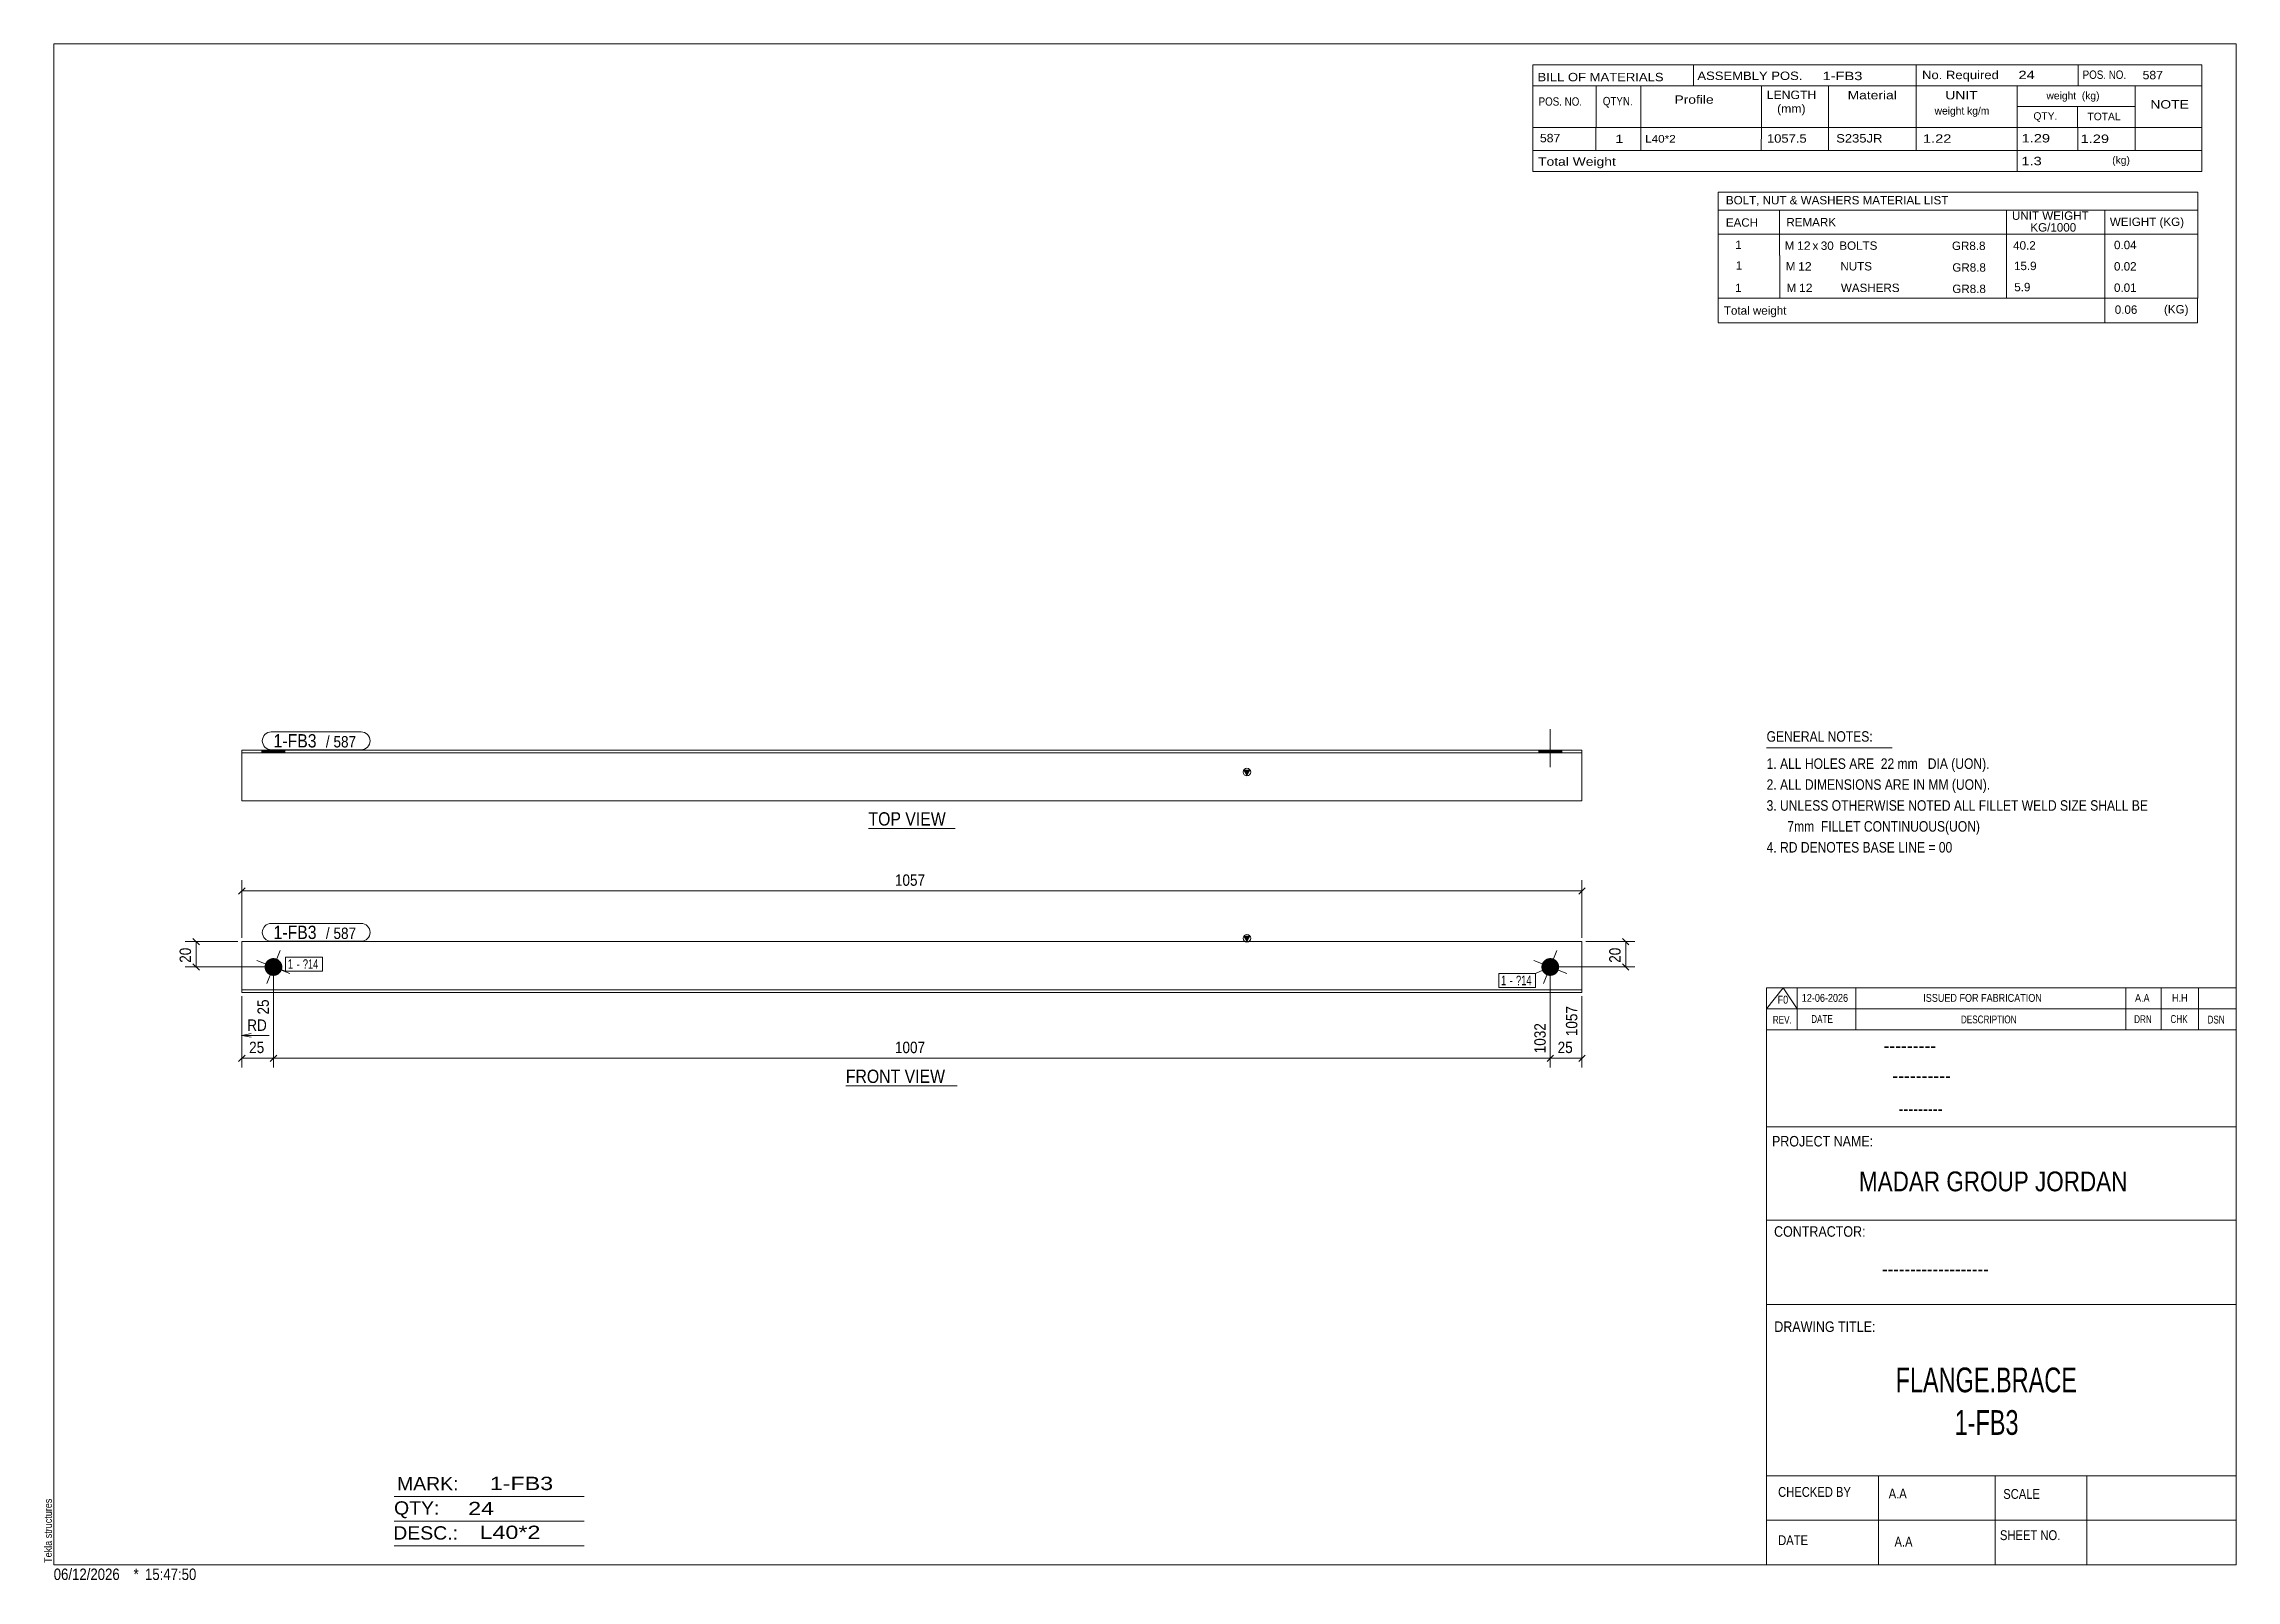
# Model space of a CAD drawing. Header units: millimetres. Extents: x 2 to 579, y 1 to 405.
import ezdxf

# ---------------------------------------------------------------- set-up
doc = ezdxf.new("R2010")
doc.units = ezdxf.units.MM
doc.linetypes.add('XKITLINE00', pattern=[0])
for name, color, linetype, lineweight in [('Bolt', 3, 'Continuous', 0), ('BoltMark', 7, 'Continuous', 0), ('Dimensions', 7, 'Continuous', 0), ('DrawingSheet', 5, 'Continuous', 0), ('OtherObjectType', 7, 'Continuous', 0), ('Part', 2, 'Continuous', 0), ('PartMark', 7, 'Continuous', 0)]:
    doc.layers.add(name, color=color, linetype=linetype, lineweight=lineweight)
doc.styles.add('@ARIAL_UNICODE_MS_BOLD', font='ARIAL.TTF')
doc.styles.add('ARIAL', font='ARIAL.TTF')
doc.styles.add('ARIAL_NARROW', font='ARIALN.TTF')
doc.styles.add('COMIC_SANS_MS_BOLD', font='COMICBD.TTF')
doc.styles.add('SWIS721_EX_BT', font='ARIAL.TTF')
doc.styles.add('SWISSE', font='ARIAL.TTF')

# ---------------------------------------------------------------- blocks, each defined once
blk = doc.blocks.new('*A1')
at = {"layer": 'Bolt'}
blk.add_hatch(color=3, dxfattribs=at).paths.add_polyline_path([(397.68, 160.07), (397.63, 160.1), (397.58, 160.12), (397.52, 160.15), (397.47, 160.17), (397.42, 160.2), (397.38, 160.23), (397.33, 160.26), (397.28, 160.29), (397.23, 160.33), (397.19, 160.36), (397.14, 160.4), (397.1, 160.43), (397.05, 160.47), (397.01, 160.51), (396.97, 160.55), (396.93, 160.59), (396.89, 160.63), (396.85, 160.67), (396.81, 160.72), (396.78, 160.76), (396.74, 160.81), (396.71, 160.85), (396.68, 160.9), (396.64, 160.95), (396.61, 160.99), (396.58, 161.04), (396.56, 161.09), (396.53, 161.14), (396.5, 161.2), (396.48, 161.25), (396.46, 161.3), (396.43, 161.35), (396.41, 161.41), (396.39, 161.46), (396.38, 161.51), (396.36, 161.57), (396.34, 161.62), (396.33, 161.68), (396.32, 161.74), (396.31, 161.79), (396.3, 161.85), (396.29, 161.9), (396.28, 161.96), (396.28, 162.02), (396.27, 162.08), (396.27, 162.13), (396.27, 162.19), (396.27, 162.25), (396.27, 162.3), (396.27, 162.36), (396.28, 162.42), (396.28, 162.48), (396.29, 162.53), (396.3, 162.59), (396.31, 162.65), (396.32, 162.7), (396.33, 162.76), (396.35, 162.81), (396.36, 162.87), (396.38, 162.92), (396.4, 162.98), (396.42, 163.03), (396.44, 163.09), (396.46, 163.14), (396.48, 163.19), (396.51, 163.24), (396.53, 163.29), (396.56, 163.34), (396.59, 163.39), (396.62, 163.44), (396.65, 163.49), (396.68, 163.54), (396.71, 163.59), (396.75, 163.63), (396.78, 163.68), (396.82, 163.72), (396.85, 163.76), (396.89, 163.81), (396.93, 163.85), (396.97, 163.89), (397.01, 163.93), (397.06, 163.97), (397.1, 164), (397.15, 164.04), (397.19, 164.07), (397.24, 164.11), (397.28, 164.14), (397.33, 164.17), (397.38, 164.2), (397.43, 164.23), (397.48, 164.26), (397.53, 164.29), (397.58, 164.31), (397.63, 164.34), (397.68, 164.36), (397.74, 164.38), (397.79, 164.4), (397.84, 164.42), (397.9, 164.44), (397.95, 164.46), (398.01, 164.47), (398.06, 164.49), (398.12, 164.5), (398.18, 164.51), (398.23, 164.52), (398.29, 164.53), (398.35, 164.54), (398.4, 164.54), (398.46, 164.55), (398.52, 164.55), (398.58, 164.55), (398.63, 164.55), (398.69, 164.55), (398.75, 164.55), (398.8, 164.54), (398.86, 164.54), (398.92, 164.53), (398.97, 164.52), (399.03, 164.51), (399.09, 164.5), (399.14, 164.49), (399.2, 164.47), (399.25, 164.46), (399.31, 164.44), (399.36, 164.42), (399.42, 164.4), (399.47, 164.38), (399.52, 164.36), (399.58, 164.34), (399.63, 164.31), (399.68, 164.29), (399.73, 164.26), (399.78, 164.23), (399.83, 164.2), (399.88, 164.17), (399.92, 164.14), (399.97, 164.11), (400.02, 164.07), (400.06, 164.04), (400.11, 164), (400.15, 163.96), (400.19, 163.92), (400.23, 163.89), (400.27, 163.84), (400.31, 163.8), (400.35, 163.76), (400.39, 163.72), (400.42, 163.67), (400.46, 163.63), (400.49, 163.58), (400.53, 163.53), (400.56, 163.49), (400.59, 163.44), (400.62, 163.39), (400.65, 163.34), (400.67, 163.29), (400.7, 163.24), (400.72, 163.19), (400.75, 163.13), (400.77, 163.08), (400.79, 163.03), (400.81, 162.97), (400.83, 162.92), (400.84, 162.86), (400.86, 162.81), (400.87, 162.75), (400.88, 162.7), (400.9, 162.64), (400.91, 162.59), (400.91, 162.53), (400.92, 162.47), (400.93, 162.41), (400.93, 162.36), (400.93, 162.3), (400.93, 162.24), (400.93, 162.19), (400.93, 162.13), (400.93, 162.07), (400.93, 162.01), (400.92, 161.96), (400.91, 161.9), (400.9, 161.84), (400.89, 161.79), (400.88, 161.73), (400.87, 161.68), (400.86, 161.62), (400.84, 161.56), (400.83, 161.51), (400.81, 161.46), (400.79, 161.4), (400.77, 161.35), (400.75, 161.3), (400.72, 161.24), (400.7, 161.19), (400.67, 161.14), (400.64, 161.09), (400.62, 161.04), (400.59, 160.99), (400.56, 160.94), (400.52, 160.89), (400.49, 160.85), (400.46, 160.8), (400.42, 160.76), (400.39, 160.71), (400.35, 160.67), (400.31, 160.63), (400.27, 160.59), (400.23, 160.55), (400.19, 160.51), (400.15, 160.47), (400.1, 160.43), (400.06, 160.39), (400.01, 160.36), (399.97, 160.32), (399.92, 160.29), (399.87, 160.26), (399.82, 160.23), (399.77, 160.2), (399.72, 160.17), (399.67, 160.14), (399.62, 160.12), (399.57, 160.09), (399.52, 160.07), (399.47, 160.05), (399.41, 160.03), (399.36, 160.01), (399.3, 159.99), (399.25, 159.98), (399.19, 159.96), (399.14, 159.95), (399.08, 159.93), (399.03, 159.92), (398.97, 159.91), (398.91, 159.9), (398.86, 159.9), (398.8, 159.89), (398.74, 159.89), (398.69, 159.88), (398.63, 159.88), (398.57, 159.88), (398.51, 159.88), (398.46, 159.89), (398.4, 159.89), (398.34, 159.9), (398.29, 159.9), (398.23, 159.91), (398.17, 159.92), (398.12, 159.93), (398.06, 159.95), (398, 159.96), (397.95, 159.98), (397.89, 159.99), (397.84, 160.01), (397.79, 160.03), (397.73, 160.05)], flags=17)
at = {"layer": 'Bolt', "color": 3, "linetype": 'XKITLINE00', "lineweight": 0}
for p, q in [((402.93, 160.48), (394.27, 163.95)), ((400.34, 166.55), (396.86, 157.89))]:
    blk.add_line(p, q, dxfattribs=at)
blk = doc.blocks.new('*A2')
at = {"layer": 'Bolt'}
blk.add_hatch(color=3, dxfattribs=at).paths.add_polyline_path([(61.86, 160.07), (61.81, 160.1), (61.76, 160.12), (61.71, 160.15), (61.66, 160.17), (61.61, 160.2), (61.56, 160.23), (61.51, 160.26), (61.46, 160.29), (61.41, 160.33), (61.37, 160.36), (61.32, 160.4), (61.28, 160.43), (61.24, 160.47), (61.19, 160.51), (61.15, 160.55), (61.11, 160.59), (61.07, 160.63), (61.03, 160.67), (61, 160.72), (60.96, 160.76), (60.93, 160.81), (60.89, 160.85), (60.86, 160.9), (60.83, 160.95), (60.8, 160.99), (60.77, 161.04), (60.74, 161.09), (60.71, 161.14), (60.69, 161.2), (60.66, 161.25), (60.64, 161.3), (60.62, 161.35), (60.6, 161.41), (60.58, 161.46), (60.56, 161.51), (60.54, 161.57), (60.53, 161.62), (60.51, 161.68), (60.5, 161.74), (60.49, 161.79), (60.48, 161.85), (60.47, 161.9), (60.46, 161.96), (60.46, 162.02), (60.45, 162.08), (60.45, 162.13), (60.45, 162.19), (60.45, 162.25), (60.45, 162.3), (60.45, 162.36), (60.46, 162.42), (60.46, 162.48), (60.47, 162.53), (60.48, 162.59), (60.49, 162.65), (60.5, 162.7), (60.51, 162.76), (60.53, 162.81), (60.54, 162.87), (60.56, 162.92), (60.58, 162.98), (60.6, 163.03), (60.62, 163.09), (60.64, 163.14), (60.66, 163.19), (60.69, 163.24), (60.71, 163.29), (60.74, 163.34), (60.77, 163.39), (60.8, 163.44), (60.83, 163.49), (60.86, 163.54), (60.89, 163.59), (60.93, 163.63), (60.96, 163.68), (61, 163.72), (61.04, 163.76), (61.08, 163.81), (61.11, 163.85), (61.16, 163.89), (61.2, 163.93), (61.24, 163.97), (61.28, 164), (61.33, 164.04), (61.37, 164.07), (61.42, 164.11), (61.47, 164.14), (61.51, 164.17), (61.56, 164.2), (61.61, 164.23), (61.66, 164.26), (61.71, 164.29), (61.76, 164.31), (61.81, 164.34), (61.87, 164.36), (61.92, 164.38), (61.97, 164.4), (62.03, 164.42), (62.08, 164.44), (62.14, 164.46), (62.19, 164.47), (62.25, 164.49), (62.3, 164.5), (62.36, 164.51), (62.41, 164.52), (62.47, 164.53), (62.53, 164.54), (62.59, 164.54), (62.64, 164.55), (62.7, 164.55), (62.76, 164.55), (62.81, 164.55), (62.87, 164.55), (62.93, 164.55), (62.99, 164.54), (63.04, 164.54), (63.1, 164.53), (63.16, 164.52), (63.21, 164.51), (63.27, 164.5), (63.32, 164.49), (63.38, 164.47), (63.44, 164.46), (63.49, 164.44), (63.54, 164.42), (63.6, 164.4), (63.65, 164.38), (63.7, 164.36), (63.76, 164.34), (63.81, 164.31), (63.86, 164.29), (63.91, 164.26), (63.96, 164.23), (64.01, 164.2), (64.06, 164.17), (64.11, 164.14), (64.15, 164.11), (64.2, 164.07), (64.24, 164.04), (64.29, 164), (64.33, 163.96), (64.37, 163.92), (64.41, 163.89), (64.45, 163.84), (64.49, 163.8), (64.53, 163.76), (64.57, 163.72), (64.61, 163.67), (64.64, 163.63), (64.68, 163.58), (64.71, 163.53), (64.74, 163.49), (64.77, 163.44), (64.8, 163.39), (64.83, 163.34), (64.86, 163.29), (64.88, 163.24), (64.91, 163.19), (64.93, 163.13), (64.95, 163.08), (64.97, 163.03), (64.99, 162.97), (65.01, 162.92), (65.02, 162.86), (65.04, 162.81), (65.05, 162.75), (65.07, 162.7), (65.08, 162.64), (65.09, 162.59), (65.1, 162.53), (65.1, 162.47), (65.11, 162.41), (65.11, 162.36), (65.12, 162.3), (65.12, 162.24), (65.12, 162.19), (65.12, 162.13), (65.11, 162.07), (65.11, 162.01), (65.1, 161.96), (65.1, 161.9), (65.09, 161.84), (65.08, 161.79), (65.07, 161.73), (65.05, 161.68), (65.04, 161.62), (65.02, 161.56), (65.01, 161.51), (64.99, 161.46), (64.97, 161.4), (64.95, 161.35), (64.93, 161.3), (64.9, 161.24), (64.88, 161.19), (64.85, 161.14), (64.83, 161.09), (64.8, 161.04), (64.77, 160.99), (64.74, 160.94), (64.71, 160.89), (64.67, 160.85), (64.64, 160.8), (64.6, 160.76), (64.57, 160.71), (64.53, 160.67), (64.49, 160.63), (64.45, 160.59), (64.41, 160.55), (64.37, 160.51), (64.33, 160.47), (64.28, 160.43), (64.24, 160.39), (64.19, 160.36), (64.15, 160.32), (64.1, 160.29), (64.05, 160.26), (64.01, 160.23), (63.96, 160.2), (63.91, 160.17), (63.86, 160.14), (63.8, 160.12), (63.75, 160.09), (63.7, 160.07), (63.65, 160.05), (63.59, 160.03), (63.54, 160.01), (63.49, 159.99), (63.43, 159.98), (63.38, 159.96), (63.32, 159.95), (63.26, 159.93), (63.21, 159.92), (63.15, 159.91), (63.1, 159.9), (63.04, 159.9), (62.98, 159.89), (62.92, 159.89), (62.87, 159.88), (62.81, 159.88), (62.75, 159.88), (62.7, 159.88), (62.64, 159.89), (62.58, 159.89), (62.52, 159.9), (62.47, 159.9), (62.41, 159.91), (62.35, 159.92), (62.3, 159.93), (62.24, 159.95), (62.19, 159.96), (62.13, 159.98), (62.08, 159.99), (62.02, 160.01), (61.97, 160.03), (61.91, 160.05)], flags=17)
at = {"layer": 'Bolt', "color": 3, "linetype": 'XKITLINE00', "lineweight": 0}
for p, q in [((67.11, 160.48), (58.45, 163.95)), ((64.52, 166.55), (61.05, 157.89))]:
    blk.add_line(p, q, dxfattribs=at)
blk = doc.blocks.new('*A3')
at = {"layer": 'Part'}
blk.add_hatch(color=2, dxfattribs=at).paths.add_polyline_path([(318.01, 170.28), (319.61, 170.28), (318.81, 168.88)], flags=17)
at = {"layer": 'Part', "color": 2, "linetype": 'XKITLINE00', "lineweight": 0}
for p, q in [((54.45, 168.88), (54.45, 156.22)), ((54.45, 168.88), (406.93, 168.88)), ((318.81, 168.88), (318.01, 170.28)), ((318.01, 170.28), (319.61, 170.28)), ((319.61, 170.28), (318.81, 168.88)), ((406.93, 168.88), (406.93, 156.22)), ((54.45, 156.22), (54.45, 155.55)), ((406.93, 156.22), (54.45, 156.22)), ((406.93, 156.22), (406.93, 155.55)), ((54.45, 155.55), (406.93, 155.55))]:
    blk.add_line(p, q, dxfattribs=at)
blk.add_circle((318.81, 169.78), 1, dxfattribs=at)
blk = doc.blocks.new('*A4')
at = {"layer": 'Bolt'}
blk.add_hatch(color=3, dxfattribs=at).paths.add_polyline_path([(401.64, 219.25), (401.64, 218.58), (395.57, 218.58), (395.57, 219.25)], flags=17)
at = {"layer": 'Bolt', "color": 3, "linetype": 'XKITLINE00', "lineweight": 0}
for p, q in [((395.57, 218.58), (395.57, 219.25)), ((398.6, 214.75), (398.6, 224.75)), ((401.64, 218.58), (401.64, 219.25))]:
    blk.add_line(p, q, dxfattribs=at)
blk = doc.blocks.new('*A5')
at = {"layer": 'Bolt'}
blk.add_hatch(color=3, dxfattribs=at).paths.add_polyline_path([(65.82, 219.25), (65.82, 218.58), (59.75, 218.58), (59.75, 219.25)], flags=17)
at = {"layer": 'Bolt', "color": 3, "linetype": 'XKITLINE00', "lineweight": 0}
for p, q in [((59.75, 218.58), (59.75, 219.25)), ((62.78, 218.58), (62.78, 219.25)), ((65.82, 218.58), (65.82, 219.25))]:
    blk.add_line(p, q, dxfattribs=at)
blk = doc.blocks.new('*A6')
at = {"layer": 'Part'}
blk.add_hatch(color=2, dxfattribs=at).paths.add_polyline_path([(318.01, 213.98), (319.61, 213.98), (318.81, 212.58)], flags=17)
at = {"layer": 'Part', "color": 2, "linetype": 'XKITLINE00', "lineweight": 0}
for p, q in [((54.45, 205.92), (54.45, 219.25)), ((54.45, 219.25), (406.93, 219.25)), ((406.93, 219.25), (406.93, 218.58)), ((406.93, 218.58), (54.45, 218.58)), ((318.81, 212.58), (318.01, 213.98)), ((318.01, 213.98), (319.61, 213.98)), ((319.61, 213.98), (318.81, 212.58)), ((406.93, 218.58), (406.93, 205.92)), ((406.93, 205.92), (54.45, 205.92))]:
    blk.add_line(p, q, dxfattribs=at)
blk.add_circle((318.81, 213.48), 1, dxfattribs=at)
blk = doc.blocks.new('*A7')
at = {"layer": 'DrawingSheet', "color": 5, "linetype": 'XKITLINE00', "lineweight": 0}
for p, q in [((579, 405), (5, 405)), ((5, 405), (5, 5)), ((579, 5), (579, 405)), ((5, 5), (579, 5))]:
    blk.add_line(p, q, dxfattribs=at)
at = {"layer": 'DrawingSheet', "color": 5, "style": 'ARIAL', "width": 0.85}
blk.add_text('Tekla structures', height=2, rotation=90, dxfattribs=at).set_placement((4.5, 5.5))
blk = doc.blocks.new('*A8')
at = {"layer": 'OtherObjectType', "color": 7, "linetype": 'XKITLINE00', "lineweight": 0}
for p, q in [((442.76, 365.95), (442.75, 354.95)), ((442.76, 365.95), (568.88, 365.95)), ((568.88, 365.95), (568.88, 354.95)), ((442.75, 361.3), (568.88, 361.3)), ((458.87, 361.31), (458.87, 354.95)), ((518.57, 361.31), (518.57, 354.95)), ((544.47, 361.29), (544.47, 354.95)), ((442.76, 354.92), (442.76, 349.42)), ((442.77, 354.95), (568.88, 354.95)), ((458.92, 354.95), (458.92, 349.33)), ((518.57, 354.95), (518.57, 349.33)), ((544.5, 354.95), (544.5, 349.45)), ((568.88, 354.95), (568.88, 349.45)), ((442.79, 349.33), (442.79, 343.72)), ((458.95, 349.33), (458.95, 343.71)), ((518.57, 349.33), (518.57, 343.71)), ((544.5, 349.33), (544.5, 343.83)), ((568.88, 349.33), (568.88, 343.83)), ((442.79, 343.7), (442.79, 338.13)), ((458.95, 343.71), (458.95, 338.09)), ((518.57, 343.71), (518.57, 338.09)), ((544.5, 343.71), (544.5, 338.1)), ((568.88, 343.71), (568.88, 338.1)), ((568.88, 338.1), (442.75, 338.13)), ((442.78, 338.09), (442.78, 331.69)), ((442.85, 338.09), (568.87, 338.09)), ((544.5, 338.06), (544.5, 331.64)), ((568.87, 338.06), (568.87, 331.65)), ((442.77, 331.65), (568.87, 331.65))]:
    blk.add_line(p, q, dxfattribs=at)
at = {"layer": 'OtherObjectType', "color": 7, "style": 'ARIAL_NARROW'}
for s, width, p in [('BOLT, NUT & WASHERS MATERIAL LIST', 1.211571, (444.79, 362.79)), ('EACH', 1.211571, (444.78, 356.92)), ('REMARK', 1.211571, (460.7, 357.01)), ('UNIT WEIGHT', 1.211571, (520.03, 358.72)), (' KG/1000', 1.211571, (524.02, 355.63)), ('WEIGHT (KG)', 1.211571, (545.78, 357.1)), ('1', 1.211571, (447.26, 351.05)), ('M', 1.211571, (460.26, 350.85)), ('12', 1.275, (463.5, 350.83)), ('x', 1.211571, (467.58, 350.83)), ('30', 1.211571, (469.76, 350.82)), ('BOLTS', 1.211571, (474.63, 350.84)), ('GR8.8', 1.211571, (504.25, 350.79)), ('40.2', 1.211571, (520.34, 350.88)), ('0.04', 1.211571, (546.87, 351.01)), ('1', 1.211571, (447.4, 345.61)), ('M', 1.211571, (460.54, 345.41)), ('12', 1.275, (463.78, 345.39)), ('NUTS', 1.211571, (474.91, 345.41)), ('GR8.8', 1.211571, (504.35, 345.09)), ('15.9', 1.211571, (520.56, 345.5)), ('0.02', 1.211571, (546.87, 345.39)), ('1', 1.211571, (447.24, 339.74)), ('M', 1.211571, (460.76, 339.74)), ('12', 1.275, (464, 339.72)), ('WASHERS', 1.211571, (475.04, 339.73)), ('GR8.8', 1.211571, (504.35, 339.47)), ('5.9', 1.211571, (520.64, 339.94)), ('0.01', 1.211571, (546.87, 339.78)), ('Total weight', 1.211571, (444.26, 333.77)), ('0.06', 1.211571, (547.07, 334)), ('(KG)', 1.211571, (560.02, 334.1))]:
    blk.add_text(s, height=2.2, dxfattribs=dict(at, width=width)).set_placement(p)
blk = doc.blocks.new('*A9')
at = {"layer": 'OtherObjectType', "color": 7, "linetype": 'XKITLINE00', "lineweight": 0}
blk.add_line((455.5, 219.82), (488.5, 219.82), dxfattribs=at)
at = {"layer": 'OtherObjectType', "color": 7, "style": 'ARIAL_NARROW', "width": 1.008832}
for s, p in [('GENERAL NOTES:', (455.5, 221.47)), ('1. ALL HOLES ARE  22 mm   DIA (UON).', (455.5, 214.32)), ('2. ALL DIMENSIONS ARE IN MM (UON).', (455.5, 208.82)), ('3. UNLESS OTHERWISE NOTED ALL FILLET WELD SIZE SHALL BE', (455.5, 203.32)), ('7mm  FILLET CONTINUOUS(UON)', (460.95, 197.82)), ('4. RD DENOTES BASE LINE = 00', (455.5, 192.32))]:
    blk.add_text(s, height=2.75, dxfattribs=at).set_placement(p)
blk = doc.blocks.new('*A10')
at = {"layer": 'OtherObjectType', "color": 7, "linetype": 'XKITLINE00', "lineweight": 0}
for p, q in [((455.5, 156.76), (579, 156.76)), ((455.5, 151.21), (459.82, 156.76)), ((455.5, 151.21), (455.5, 156.76)), ((459.82, 156.76), (463.53, 151.21)), ((463.53, 151.21), (463.53, 156.76)), ((478.97, 151.21), (478.97, 156.76)), ((549.98, 151.21), (549.98, 156.76)), ((559.24, 151.21), (559.24, 156.76)), ((569.12, 151.21), (569.12, 156.76)), ((579, 151.21), (579, 156.76)), ((455.5, 151.21), (579, 151.21)), ((455.5, 145.65), (455.5, 151.21)), ((459.21, 151.21), (579, 151.21)), ((463.53, 145.65), (463.53, 151.21)), ((478.97, 145.65), (478.97, 151.21)), ((549.98, 145.65), (549.98, 151.21)), ((559.24, 145.65), (559.24, 151.21)), ((569.12, 145.65), (569.12, 151.21)), ((579, 145.65), (579, 151.21))]:
    blk.add_line(p, q, dxfattribs=at)
at = {"layer": 'OtherObjectType', "color": 7, "style": 'ARIAL_NARROW'}
for s, height, width, p in [('F0', 2.058, 1.008832, (458.4, 152.59)), ('12-06-2026', 2.058, 1.008832, (464.76, 153.06)), ('ISSUED FOR FABRICATION', 2.0583, 1.008832, (496.71, 153.06)), ('A.A', 2.058, 1.008832, (552.4, 153.06)), ('H.H', 2.058, 1.008832, (562.13, 153.06)), ('REV.', 2.058, 0.907949, (457.13, 147.31)), ('DATE', 2.058, 0.907949, (467.23, 147.5)), ('DESCRIPTION', 2.0583, 0.907949, (506.61, 147.39)), ('DRN', 2.058, 0.907949, (552.17, 147.47)), ('CHK', 2.058, 0.907949, (561.72, 147.5)), ('DSN', 2.058, 0.907949, (571.47, 147.35))]:
    blk.add_text(s, height=height, dxfattribs=dict(at, width=width)).set_placement(p)
blk = doc.blocks.new('*A11')
at = {"layer": 'OtherObjectType', "color": 6, "linetype": 'XKITLINE00', "lineweight": 0}
for p, q in [((94.5, 23), (144.5, 23)), ((94.5, 16.5), (144.5, 16.5)), ((94.5, 10), (144.5, 10))]:
    blk.add_line(p, q, dxfattribs=at)
at = {"layer": 'OtherObjectType', "color": 6, "style": 'ARIAL_NARROW'}
for s, width, p in [('MARK:', 1.275, (95.27, 24.58)), ('1-FB3', 1.525501, (119.69, 24.65)), ('QTY:', 1.275, (94.5, 18.19)), ('24', 1.525501, (113.99, 18.05)), ('DESC.:', 1.275, (94.29, 11.63)), ('L40*2', 1.525501, (117, 11.79))]:
    blk.add_text(s, height=3.5, dxfattribs=dict(at, width=width)).set_placement(p)
blk = doc.blocks.new('*A12')
at = {"layer": 'OtherObjectType', "color": 2, "linetype": 'XKITLINE00', "lineweight": 0}
for p, q in [((455.5, 145.65), (579, 145.65)), ((455.5, 5), (455.5, 145.64)), ((578.98, 145.64), (579, 5)), ((579, 120.14), (455.5, 120.14)), ((455.5, 95.63), (579, 95.63)), ((579, 73.49), (455.5, 73.49)), ((579, 28.4), (455.5, 28.4)), ((484.94, 28.4), (484.94, 5)), ((515.62, 5), (515.62, 28.4)), ((539.75, 5), (539.75, 28.4)), ((579, 16.7), (455.5, 16.7)), ((579, 5), (455.5, 5))]:
    blk.add_line(p, q, dxfattribs=at)
at = {"layer": 'OtherObjectType', "color": 4, "style": '@ARIAL_UNICODE_MS_BOLD', "width": 0.85}
blk.add_text('---------', height=3.9, dxfattribs=at).set_placement((486.23, 139.59))
at = {"layer": 'OtherObjectType', "color": 7, "style": 'ARIAL', "width": 0.85}
for s, height, p in [('----------', 3.9, (488.56, 131.77)), ('---------', 3.25, (490.21, 123.31))]:
    blk.add_text(s, height=height, dxfattribs=at).set_placement(p)
at = {"layer": 'OtherObjectType', "color": 3, "width": 0.85}
for s, style, p in [('PROJECT NAME:', 'SWIS721_EX_BT', (456.92, 115.01)), ('CONTRACTOR:', 'SWISSE', (457.47, 91.27)), ('DRAWING TITLE:', 'SWIS721_EX_BT', (457.53, 66.24))]:
    blk.add_text(s, height=2.7618, dxfattribs=dict(at, style=style)).set_placement(p)
at = {"layer": 'OtherObjectType', "color": 7, "width": 0.85}
for s, height, p in [('MADAR GROUP JORDAN', 5.2, (479.79, 103.23)), ('CHECKED BY', 2.592, (458.53, 22.86)), ('A.A', 2.592, (487.61, 22.45)), ('SCALE', 2.592, (517.74, 22.33)), ('DATE', 2.592, (458.54, 10.16)), ('A.A', 2.592, (489.14, 9.76)), ('SHEET NO.', 2.592, (516.87, 11.49))]:
    blk.add_text(s, height=height, dxfattribs=at).set_placement(p)
at = {"layer": 'OtherObjectType', "color": 1}
for s, height, style, width, p in [('-------------------', 3.9, 'COMIC_SANS_MS_BOLD', 0.85, (485.87, 80.86)), ('FLANGE.BRACE', 6.5, 'ARIAL', 0.68, (489.43, 50.37)), ('1-FB3', 6.5, 'ARIAL', 0.68, (504.95, 39.17))]:
    blk.add_text(s, height=height, dxfattribs=dict(at, style=style, width=width)).set_placement(p)
blk = doc.blocks.new('*A13')
at = {"layer": 'OtherObjectType', "color": 7, "linetype": 'XKITLINE00', "lineweight": 0}
for p, q in [((393.98, 399.5), (569.98, 399.5)), ((393.98, 399.5), (393.98, 388.5)), ((436.26, 399.42), (436.26, 393.87)), ((494.85, 394), (494.85, 399.5)), ((537.43, 393.96), (537.43, 399.42)), ((569.98, 394), (569.98, 399.5)), ((393.98, 394), (569.98, 394)), ((410.64, 394), (410.64, 383)), ((422.4, 393.98), (422.4, 383.03)), ((454.12, 393.99), (454.13, 383)), ((471.78, 393.98), (471.78, 383)), ((494.85, 393.98), (494.85, 383)), ((521.43, 394), (521.43, 383)), ((552.42, 394), (552.42, 383)), ((569.98, 394), (569.98, 388.5)), ((393.98, 388.5), (393.98, 383)), ((521.45, 388.52), (552.45, 388.52)), ((537.28, 388.52), (537.28, 383)), ((569.98, 388.5), (569.98, 383)), ((393.98, 383), (569.98, 383)), ((393.98, 383), (393.98, 376.95)), ((410.63, 383), (410.63, 376.95)), ((422.44, 382.99), (422.44, 376.95)), ((454.12, 383), (454.11, 376.95)), ((471.79, 383), (471.79, 376.95)), ((494.87, 383), (494.87, 376.95)), ((521.44, 383), (521.44, 376.95)), ((537.33, 382.95), (537.33, 376.95)), ((552.43, 383), (552.43, 376.95)), ((569.98, 383), (569.98, 376.95)), ((393.98, 376.95), (569.98, 376.95)), ((393.98, 376.95), (393.98, 371.45)), ((521.44, 376.95), (521.44, 371.45)), ((569.98, 376.95), (569.98, 371.45)), ((393.98, 371.45), (569.98, 371.45))]:
    blk.add_line(p, q, dxfattribs=at)
at = {"layer": 'OtherObjectType', "color": 7, "style": 'ARIAL_NARROW'}
for s, height, width, p in [('No. Required', 2.2, 1.36, (496.39, 395.72)), ('24', 2.2, 1.525501, (521.75, 395.72)), ('POS. NO.', 2.2, 1.02, (538.63, 395.79)), ('587', 2.2, 1.270501, (554.4, 395.69)), ('BILL OF MATERIALS', 2.2, 1.36, (395.25, 395.16)), ('ASSEMBLY POS.', 2.2, 1.36, (437.3, 395.5)), ('LENGTH', 2.2, 1.275, (455.54, 390.49)), ('1-FB3', 2.2, 1.525501, (470.23, 395.46)), ('Material', 2.2, 1.445, (476.81, 390.41)), ('UNIT', 2.2, 1.445, (502.52, 390.4)), ('weight  (kg)', 1.98, 1.19, (529.11, 390.39)), ('POS. NO.', 2.2, 1.02, (395.53, 388.74)), ('QTYN.', 2.2, 1.02, (412.42, 388.84)), ('Profile', 2.2, 1.445, (431.26, 389.25)), ('(mm)', 2.2, 1.275, (458.26, 386.86)), ('weight kg/m', 1.98, 1.19, (499.69, 386.4)), ('QTY.', 1.98, 1.19, (525.68, 385.03)), ('TOTAL', 1.98, 1.19, (539.9, 384.91)), ('NOTE', 2.2, 1.445, (556.44, 387.99)), ('587', 2.2, 1.270501, (395.89, 379.12)), ('1', 2.2, 1.525501, (415.71, 378.91)), ('L40*2', 1.98, 1.355501, (423.56, 379.04)), ('1057.5', 2.2, 1.355501, (455.59, 379.01)), ('S235JR', 2.2, 1.355501, (473.81, 379.05)), ('1.22', 2.2, 1.525501, (496.62, 378.99)), ('1.29', 2.2, 1.525501, (522.57, 379.07)), ('1.29', 2.2, 1.525501, (538.08, 378.94)), ('Total Weight', 2.2, 1.445, (395.4, 372.94)), ('1.3', 2.2, 1.525501, (522.52, 373.09)), ('(kg)', 1.98, 1.19, (546.4, 373.46))]:
    blk.add_text(s, height=height, dxfattribs=dict(at, width=width)).set_placement(p)
blk = doc.blocks.new('*A14')
at = {"layer": 'OtherObjectType', "color": 7, "style": 'ARIAL_NARROW', "width": 1.008832}
for s, p in [('06/12/2026', (4.99, 1)), ('*', (26, 1)), ('15:47:50', (29, 1))]:
    blk.add_text(s, height=3, dxfattribs=at).set_placement(p)
blk = doc.blocks.new('*A15')
at = {"layer": 'Dimensions', "color": 7, "linetype": 'XKITLINE00', "lineweight": 0}
for p, q in [((53.45, 168.88), (39.6, 168.88)), ((41.6, 169.73), (43.3, 168.03)), ((42.45, 162.22), (42.45, 168.88)), ((61.78, 162.22), (39.6, 162.22)), ((41.6, 163.07), (43.3, 161.37))]:
    blk.add_line(p, q, dxfattribs=at)
at = {"layer": 'Dimensions', "color": 3}
for p in [(42.45, 168.88), (42.45, 162.22)]:
    blk.add_point(p, dxfattribs=at)
at = {"layer": 'Dimensions', "color": 3, "style": 'ARIAL', "width": 0.85}
blk.add_text('20', height=3, rotation=90.00021, dxfattribs=at).set_placement((41.1, 163.32))
blk = doc.blocks.new('*A16')
at = {"layer": 'Dimensions', "color": 7, "linetype": 'XKITLINE00', "lineweight": 0}
for p, q in [((407.93, 168.88), (420.85, 168.88)), ((417.6, 169.73), (419.3, 168.03)), ((418.45, 162.22), (418.45, 168.88)), ((399.6, 162.22), (420.85, 162.22)), ((417.6, 163.07), (419.3, 161.37))]:
    blk.add_line(p, q, dxfattribs=at)
at = {"layer": 'Dimensions', "color": 3}
for p in [(418.45, 168.88), (418.45, 162.22)]:
    blk.add_point(p, dxfattribs=at)
at = {"layer": 'Dimensions', "color": 3, "style": 'ARIAL', "width": 0.85}
blk.add_text('20', height=3, rotation=90.00021, dxfattribs=at).set_placement((417.1, 163.32))
blk = doc.blocks.new('*A17')
at = {"layer": 'Dimensions', "color": 7, "linetype": 'XKITLINE00', "lineweight": 0}
for p, q in [((54.45, 169.88), (54.45, 185.07)), ((406.93, 169.88), (406.93, 185.07)), ((55.3, 183.07), (53.6, 181.37)), ((54.45, 182.22), (406.93, 182.22)), ((407.78, 183.07), (406.09, 181.37))]:
    blk.add_line(p, q, dxfattribs=at)
at = {"layer": 'Dimensions', "color": 3}
for p in [(54.45, 182.22), (406.93, 182.22)]:
    blk.add_point(p, dxfattribs=at)
at = {"layer": 'Dimensions', "color": 3, "style": 'ARIAL', "width": 0.85}
blk.add_text('1057', height=3, dxfattribs=at).set_placement((226.24, 183.57))
blk = doc.blocks.new('*A18')
at = {"layer": 'Dimensions', "color": 7, "linetype": 'XKITLINE00', "lineweight": 0}
for p, q in [((62.78, 161.22), (62.78, 135.82)), ((54.45, 154.55), (54.45, 135.82)), ((54.45, 154.55), (54.45, 141.82)), ((56.95, 144.72), (54.45, 144.22)), ((56.95, 143.72), (54.45, 144.22)), ((61.67, 144.22), (54.45, 144.22)), ((55.3, 139.07), (53.6, 137.37)), ((63.63, 139.07), (61.93, 137.37)), ((54.45, 138.22), (62.78, 138.22))]:
    blk.add_line(p, q, dxfattribs=at)
at = {"layer": 'Dimensions', "color": 7}
blk.add_point((54.45, 144.22), dxfattribs=at)
at = {"layer": 'Dimensions', "color": 3}
for p in [(54.45, 138.22), (62.78, 138.22)]:
    blk.add_point(p, dxfattribs=at)
at = {"layer": 'Dimensions', "color": 3, "style": 'ARIAL', "width": 0.85}
blk.add_text('25', height=3, rotation=90.00021, dxfattribs=at).set_placement((61.58, 149.72))
for s, p in [('RD', (55.89, 145.42)), ('25', (56.39, 139.57))]:
    blk.add_text(s, height=3, dxfattribs=at).set_placement(p)
blk = doc.blocks.new('*A19')
at = {"layer": 'Dimensions', "color": 7, "linetype": 'XKITLINE00', "lineweight": 0}
for p, q in [((62.78, 161.22), (62.78, 135.82)), ((398.6, 161.22), (398.6, 135.82)), ((63.63, 139.07), (61.93, 137.37)), ((399.45, 139.07), (397.75, 137.37)), ((62.78, 138.22), (398.6, 138.22))]:
    blk.add_line(p, q, dxfattribs=at)
at = {"layer": 'Dimensions', "color": 3}
for p in [(62.78, 138.22), (398.6, 138.22)]:
    blk.add_point(p, dxfattribs=at)
at = {"layer": 'Dimensions', "color": 3, "style": 'ARIAL', "width": 0.85}
blk.add_text('1032', height=3, rotation=90.00021, dxfattribs=at).set_placement((397.4, 139.52))
blk.add_text('1007', height=3, dxfattribs=at).set_placement((226.24, 139.57))
blk = doc.blocks.new('*A20')
at = {"layer": 'Dimensions', "color": 7, "linetype": 'XKITLINE00', "lineweight": 0}
for p, q in [((398.6, 161.22), (398.6, 135.82)), ((406.93, 154.55), (406.93, 135.82)), ((399.45, 139.07), (397.75, 137.37)), ((407.78, 139.07), (406.09, 137.37)), ((398.6, 138.22), (406.93, 138.22))]:
    blk.add_line(p, q, dxfattribs=at)
at = {"layer": 'Dimensions', "color": 3}
for p in [(398.6, 138.22), (406.93, 138.22)]:
    blk.add_point(p, dxfattribs=at)
at = {"layer": 'Dimensions', "color": 3, "style": 'ARIAL', "width": 0.85}
blk.add_text('1057', height=3, rotation=90.00021, dxfattribs=at).set_placement((405.73, 144.02))
blk.add_text('25', height=3, dxfattribs=at).set_placement((400.54, 139.57))
blk = doc.blocks.new('*A21')
at = {"layer": 'BoltMark', "color": 7, "linetype": 'XKITLINE00', "lineweight": 0}
for p, q in [((62.78, 162.22), (65.99, 161.14)), ((65.99, 164.84), (75.67, 164.84)), ((65.99, 161.14), (65.99, 164.84)), ((75.67, 161.14), (75.67, 164.84)), ((65.99, 161.14), (75.67, 161.14))]:
    blk.add_line(p, q, dxfattribs=at)
at = {"layer": 'BoltMark', "color": 3, "style": 'ARIAL_NARROW', "width": 0.85}
for s, p in [('1', (66.59, 161.74)), ('-', (68.86, 161.74)), ('?14', (70.51, 161.74))]:
    blk.add_text(s, height=2.5, dxfattribs=at).set_placement(p)
blk = doc.blocks.new('*A22')
at = {"layer": 'BoltMark', "color": 7, "linetype": 'XKITLINE00', "lineweight": 0}
for p, q in [((398.6, 162.22), (394.76, 160.53)), ((385.07, 160.53), (394.76, 160.53)), ((385.07, 156.83), (385.07, 160.53)), ((385.07, 156.83), (394.76, 156.83)), ((394.76, 156.83), (394.76, 160.53))]:
    blk.add_line(p, q, dxfattribs=at)
at = {"layer": 'BoltMark', "color": 3, "style": 'ARIAL_NARROW', "width": 0.85}
for s, p in [('1', (385.67, 157.43)), ('-', (387.94, 157.43)), ('?14', (389.6, 157.43))]:
    blk.add_text(s, height=2.5, dxfattribs=at).set_placement(p)
blk = doc.blocks.new('*A23')
at = {"layer": 'PartMark', "color": 7, "linetype": 'XKITLINE00', "lineweight": 0}
for p, q in [((62.2, 173.68), (85.85, 173.68)), ((62.2, 168.98), (85.85, 168.98))]:
    blk.add_line(p, q, dxfattribs=at)
for centre, start, end in [((62.2, 171.33), 90, 270), ((85.85, 171.33), 270, 90)]:
    blk.add_arc(centre, 2.35, start, end, dxfattribs=at)
at = {"layer": 'PartMark', "color": 1, "style": 'ARIAL', "width": 0.85}
blk.add_text('1-FB3', height=3.5, dxfattribs=at).set_placement((62.8, 169.58))
at = {"layer": 'PartMark', "color": 3, "style": 'ARIAL', "width": 0.85}
for s, p in [('/', (76.56, 169.58)), ('587', (78.57, 169.58))]:
    blk.add_text(s, height=3, dxfattribs=at).set_placement(p)
blk = doc.blocks.new('*A24')
at = {"layer": 'OtherObjectType', "color": 7, "linetype": 'XKITLINE00', "lineweight": 0}
blk.add_line((213.33, 130.97), (242.62, 130.97), dxfattribs=at)
at = {"layer": 'OtherObjectType', "color": 7, "style": 'ARIAL', "width": 0.85}
blk.add_text('FRONT VIEW', height=3.5, dxfattribs=at).set_placement((213.33, 131.72))
blk = doc.blocks.new('*A25')
at = {"layer": 'PartMark', "color": 7, "linetype": 'XKITLINE00', "lineweight": 0}
for p, q in [((62.2, 224.05), (85.85, 224.05)), ((62.2, 219.35), (85.85, 219.35))]:
    blk.add_line(p, q, dxfattribs=at)
for centre, start, end in [((62.2, 221.7), 90, 270), ((85.85, 221.7), 270, 90)]:
    blk.add_arc(centre, 2.35, start, end, dxfattribs=at)
at = {"layer": 'PartMark', "color": 1, "style": 'ARIAL', "width": 0.85}
blk.add_text('1-FB3', height=3.5, dxfattribs=at).set_placement((62.8, 219.95))
at = {"layer": 'PartMark', "color": 3, "style": 'ARIAL', "width": 0.85}
for s, p in [('/', (76.56, 219.95)), ('587', (78.57, 219.95))]:
    blk.add_text(s, height=3, dxfattribs=at).set_placement(p)
blk = doc.blocks.new('*A26')
at = {"layer": 'OtherObjectType', "color": 7, "linetype": 'XKITLINE00', "lineweight": 0}
blk.add_line((219.28, 198.67), (242.1, 198.67), dxfattribs=at)
at = {"layer": 'OtherObjectType', "color": 7, "style": 'ARIAL', "width": 0.85}
blk.add_text('TOP VIEW', height=3.5, dxfattribs=at).set_placement((219.28, 199.42))

msp = doc.modelspace()

# ---------------------------------------------------------------- block references
at = {"lineweight": 0}
for name in ['*A7', '*A13', '*A8', '*A25', '*A5', '*A4', '*A9', '*A26', '*A17', '*A23', '*A15', '*A16', '*A2', '*A21', '*A22', '*A1', '*A18', '*A19', '*A20', '*A10', '*A12', '*A24', '*A11', '*A14']:
    msp.add_blockref(name, (0, 0), dxfattribs=at)
at = {"layer": 'Part', "lineweight": 0}
for name in ['*A6', '*A3']:
    msp.add_blockref(name, (0, 0), dxfattribs=at)

doc.saveas('drawing.dxf')
